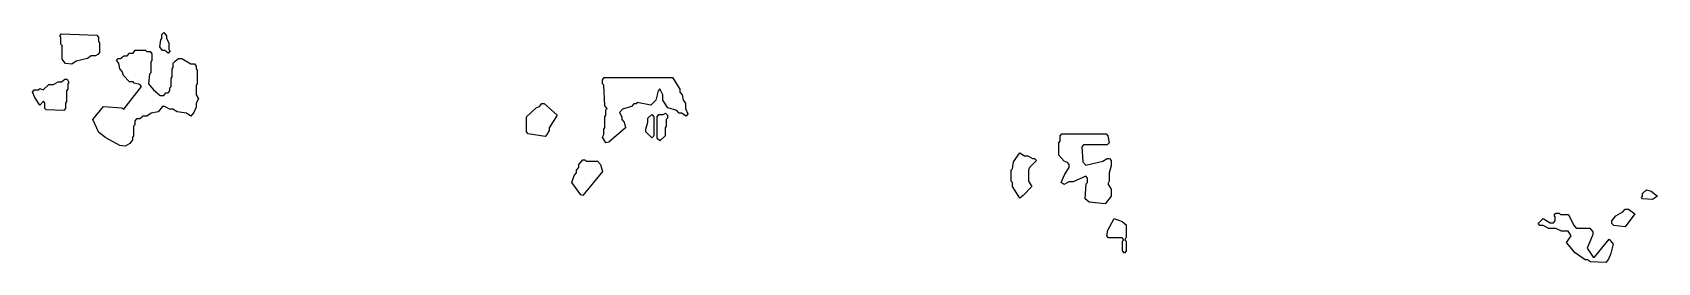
# Model space of a CAD drawing. Header units: millimetres. Extents: x 0 to 4089, y 0 to 580.
import ezdxf

# ---------------------------------------------------------------- set-up
doc = ezdxf.new("R2010")
doc.units = ezdxf.units.MM
doc.layers.add('C', color=7, linetype='Continuous')

msp = doc.modelspace()

# ---------------------------------------------------------------- linework, layer by layer
at = {"layer": 'C'}
for points in [[(74.3, 547.3), (71.4, 550.7), (71.4, 568), (68.6, 571.5), (72.9, 576.8), (161.6, 573.3), (165.9, 568.1), (165.9, 557.7), (168.8, 554.2), (168.8, 530), (164.5, 524.8), (158.7, 521.3), (147.3, 521.3), (138.7, 514.4), (110.2, 507.5), (98.7, 500.6), (82.9, 502.3), (74.3, 512.7), (74.3, 547.3)], [(327.2, 535.1), (320, 543.8), (322.9, 561.2), (325.7, 564.6), (325.7, 575), (330.1, 580.3), (337.4, 571.5), (337.4, 564.6), (343.1, 554.2), (343.1, 537), (346, 533.5), (341.6, 528.2), (332.9, 535.1), (327.2, 535.1)], [(167.2, 328), (151.4, 360.9), (178.6, 393.8), (224.4, 390.3), (230.1, 386.9), (274.3, 443.7), (270.1, 448.8), (255.8, 452.3), (252.9, 455.7), (244.4, 455.7), (228.6, 471.3), (225.7, 481.7), (220, 488.6), (217.2, 502.4), (211.4, 509.3), (215.8, 514.6), (221.5, 514.6), (230.1, 521.5), (238.6, 521.5), (244.4, 528.4), (252.9, 528.4), (258.6, 535.3), (284.4, 535.3), (287.3, 531.9), (295.9, 531.9), (300.2, 526.6), (300.2, 509.3), (297.4, 505.8), (297.4, 478.2), (294.5, 474.8), (291.6, 450.7), (304.5, 435.2), (321.6, 421.4), (330.1, 421.4), (335.8, 428.3), (341.5, 428.3), (345.7, 433.4), (345.7, 440.3), (348.6, 443.8), (348.6, 464.5), (351.4, 467.9), (351.4, 488.7), (354.3, 492.1), (354.3, 502.5), (358.6, 507.7), (367.2, 514.6), (375.9, 514.6), (398.7, 500.8), (407.3, 500.8), (411.6, 495.6), (411.6, 488.7), (414.5, 485.2), (414.5, 450.6), (411.6, 447.1), (411.6, 423), (417.4, 412.7), (411.6, 402.3), (411.6, 391.9), (405.9, 378.1), (398.7, 369.4), (387.2, 376.3), (364.4, 379.8), (352.9, 386.7), (344.4, 386.7), (332.9, 393.6), (327.3, 393.6), (315.9, 379.8), (298.7, 376.3), (287.3, 369.4), (278.7, 369.4), (270.2, 362.5), (261.6, 362.5), (257.4, 357.4), (257.4, 347), (254.5, 343.6), (254.5, 319.4), (251.6, 316), (251.6, 309.1), (244.5, 300.4), (233, 293.5), (220.1, 295.2), (184.3, 314.2), (167.2, 328)], [(31.4, 402.3), (27.3, 407.3), (18.7, 397), (5.7, 416.1), (0, 429.9), (4.4, 435.2), (15.8, 435.2), (18.7, 438.7), (27.2, 435.2), (41.5, 449), (52.9, 449), (64.4, 455.9), (72.9, 455.9), (81.5, 462.8), (87.3, 462.8), (91.7, 454.1), (88.8, 450.6), (88.8, 436.8), (85.9, 433.3), (85.9, 405.7), (83.1, 402.3), (83.1, 388.5), (78.7, 383.2), (34.4, 384.9), (31.4, 388.5), (31.4, 402.3)], [(1437.2, 322.9), (1437.2, 336.7), (1440, 340.2), (1440, 367.8), (1442.9, 371.3), (1442.9, 385.1), (1445.7, 388.5), (1440, 395.4), (1437.2, 447.1), (1434.3, 450.6), (1434.3, 461), (1438.6, 466.3), (1610.2, 466.3), (1628.8, 436.9), (1628.8, 430), (1634.5, 423.1), (1637.4, 409.3), (1643.1, 402.3), (1643.1, 388.5), (1648.8, 374.7), (1644.4, 369.4), (1632.9, 376.3), (1627.2, 376.3), (1621.5, 383.2), (1598.6, 390.1), (1585.7, 409.2), (1585.7, 423), (1578.7, 438.4), (1574.5, 433.3), (1568.8, 409.2), (1555.9, 397), (1521.6, 403.9), (1518.7, 400.5), (1513, 400.5), (1507.3, 393.6), (1484.5, 386.7), (1477.4, 378.1), (1483.1, 367.8), (1483.1, 360.9), (1488.8, 354), (1491.7, 340.1), (1450.2, 303.8), (1442.9, 302.1), (1434.3, 316), (1437.2, 322.9)], [(1247.2, 324.5), (1242.9, 329.8), (1242.9, 367.8), (1267.2, 390.3), (1275.8, 393.8), (1281.5, 400.7), (1287.3, 400.7), (1320.2, 371.3), (1300.2, 340.1), (1300.2, 333.2), (1294.5, 322.8), (1290.2, 317.6), (1247.2, 324.5)], [(1542.9, 336.7), (1548.6, 354), (1548.6, 364.4), (1558.7, 373.1), (1563.1, 367.8), (1563.1, 319.4), (1558.7, 314.1), (1542.9, 329.8), (1542.9, 336.7)], [(1575.8, 373.1), (1587.2, 373.1), (1593, 376.5), (1597.4, 371.3), (1597.4, 364.3), (1594.5, 360.8), (1594.5, 343.6), (1591.6, 340.1), (1591.6, 319.4), (1578.7, 307.2), (1571.4, 312.5), (1571.4, 367.8), (1575.8, 373.1)], [(2658.6, 151.9), (2648.6, 160.6), (2651.4, 198.7), (2654.3, 202.1), (2654.3, 212.4), (2650.1, 217.5), (2618.7, 203.7), (2607.3, 203.7), (2595.8, 196.8), (2588.6, 202), (2597.2, 222.8), (2608.6, 240.1), (2608.6, 246.9), (2604.3, 252), (2595.8, 255.5), (2582.9, 271.1), (2582.9, 302.2), (2585.7, 305.7), (2585.7, 319.5), (2590.1, 324.7), (2701.6, 324.7), (2705.9, 319.5), (2708.8, 302.2), (2704.4, 296.9), (2644.4, 296.9), (2640.2, 291.8), (2643.1, 253.9), (2650.2, 245.3), (2692.9, 255.7), (2704.4, 262.6), (2710.2, 262.6), (2714.5, 257.3), (2714.5, 243.5), (2708.8, 226.2), (2708.8, 205.5), (2705.9, 198.6), (2714.5, 184.8), (2714.5, 167.5), (2698.7, 148.5), (2658.6, 151.9)], [(1362.9, 219.4), (1368.6, 226.3), (1368.6, 233.2), (1374.3, 240.1), (1374.3, 247), (1384.4, 259.1), (1390.2, 259.1), (1393, 255.7), (1421.6, 255.7), (1428.8, 247), (1434.5, 229.7), (1384.4, 169.1), (1380.1, 170.9), (1357.1, 202), (1362.9, 219.4)], [(2465.7, 191.7), (2465.7, 202), (2462.9, 205.5), (2462.9, 233.2), (2465.7, 236.6), (2468.6, 253.9), (2484.4, 276.4), (2495.9, 269.5), (2504.4, 269.5), (2515.9, 262.6), (2521.6, 262.6), (2526, 257.3), (2508.8, 240), (2505.9, 233.1), (2505.9, 205.5), (2514.5, 191.7), (2493, 169.2), (2484.4, 162.2), (2465.7, 191.7)], [(4051.5, 160.5), (4048.6, 164.1), (4051.4, 167.6), (4051.4, 174.5), (4061.5, 183.2), (4073, 179.7), (4088.9, 167.5), (4075.9, 158.8), (4051.5, 160.5)], [(3912.9, 6.9), (3907.2, 6.9), (3881.5, 24.2), (3860, 50.2), (3871.4, 67.4), (3864.3, 79.4), (3847.2, 79.4), (3832.9, 86.3), (3815.8, 86.3), (3801.5, 93.2), (3792.9, 93.2), (3788.5, 98.5), (3801.5, 110.7), (3818.7, 100.3), (3827.2, 100.3), (3831.4, 105.4), (3831.4, 115.7), (3828.6, 119.2), (3832.9, 124.5), (3841.6, 124.5), (3844.4, 121), (3864.5, 121), (3877.3, 95.1), (3884.4, 86.5), (3918.7, 86.5), (3925.9, 77.8), (3925.9, 70.9), (3911.7, 36.4), (3927.3, 14), (3930.1, 14), (3967.3, 58.9), (3977.4, 46.7), (3971.6, 22.5), (3965.9, 8.7), (3958.7, 0), (3920.1, 1.7), (3912.9, 6.9)], [(3974.3, 98.5), (3974.3, 105.4), (3984.3, 117.6), (4001.5, 127.9), (4007.2, 134.8), (4015.9, 134.8), (4031.7, 122.7), (4007.3, 89.8), (3978.6, 93.2), (3974.3, 98.5)], [(2742.9, 29.4), (2742.9, 53.7), (2745.7, 57.1), (2741.5, 62.1), (2707.2, 62.1), (2702.9, 67.4), (2705.7, 81.3), (2721.5, 110.7), (2741.6, 103.8), (2751.6, 95.1), (2751.6, 64), (2748.8, 57.1), (2751.6, 53.7), (2751.6, 29.4), (2747.3, 24.1), (2742.9, 29.4)]]:
    msp.add_lwpolyline(points, close=True, dxfattribs=at)

doc.saveas('drawing.dxf')
